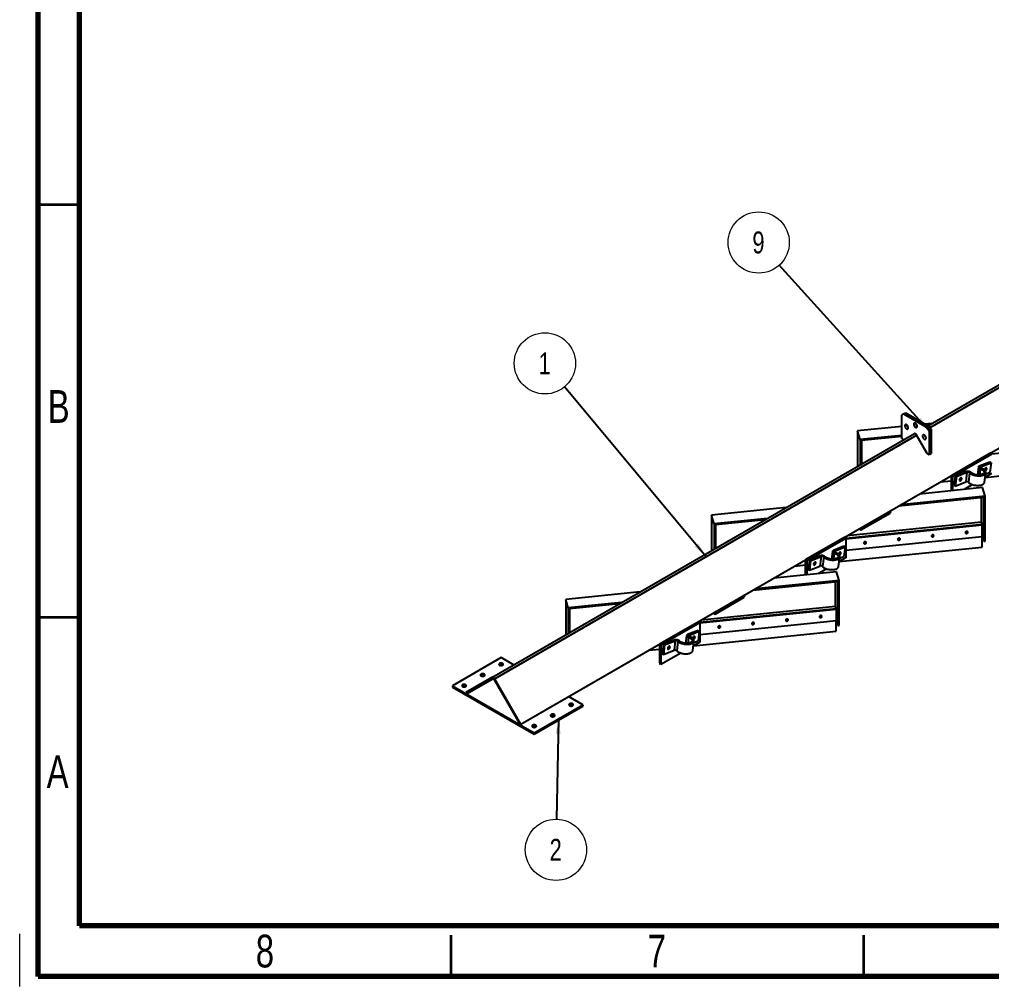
# Model space of a CAD drawing. Header units: millimetres. Extents: x 122 to 2816, y -707 to 556.
# Drawn here: x 1023.7 to 1141.5, y -306.9 to -189.7 of the extents above; entities that cross this region are included whole.
import ezdxf

# ---------------------------------------------------------------- set-up
doc = ezdxf.new("R2010")
doc.units = ezdxf.units.MM
doc.styles.add('SLDTEXTSTYLE7', font='TXT', dxfattribs={"width": 0.75})
doc.dimstyles.new('SLDDIMSTYLE0', dxfattribs={"dimtxt": 2.5, "dimasz": 1.852083, "dimexe": 0, "dimexo": 0.625, "dimgap": 0, "dimtad": 1, "dimdec": 0, "dimrnd": 1e-09, "dimtxsty": 'Standard', "dimsah": 1, "dimcen": 2.5, "dimazin": 3, "dimtfac": 1.852083, "dimtdec": 0, "dimtmove": 0, "dimatfit": 3, "dimfrac": 2})

# ---------------------------------------------------------------- blocks, each defined once
blk = doc.blocks.new('SW_NOTE_0_111')
at = {"color": 0, "linetype": 'Continuous', "lineweight": 0}
blk.add_circle((-2.38, 2.85), 3.71, dxfattribs=at)
at = {"color": 0, "linetype": 'Continuous', "lineweight": 0, "insert": (-2.4, 4.18), "char_height": 2.65, "attachment_point": 2, "style": 'SLDTEXTSTYLE7'}
blk.add_mtext('1', dxfattribs=at)
blk = doc.blocks.new('SW_NOTE_0_112')
at = {"color": 0, "linetype": 'Continuous', "lineweight": 0}
blk.add_circle((-0.07, -3.71), 3.71, dxfattribs=at)
at = {"color": 0, "linetype": 'Continuous', "lineweight": 0, "insert": (-0.1, -2.38), "char_height": 2.65, "attachment_point": 2, "style": 'SLDTEXTSTYLE7'}
blk.add_mtext('2', dxfattribs=at)
blk = doc.blocks.new('SW_NOTE_0_113')
at = {"color": 0, "linetype": 'Continuous', "lineweight": 0}
blk.add_circle((-2.49, 2.75), 3.71, dxfattribs=at)
at = {"color": 0, "linetype": 'Continuous', "lineweight": 0, "insert": (-2.52, 4.08), "char_height": 2.65, "attachment_point": 2, "style": 'SLDTEXTSTYLE7'}
blk.add_mtext('9', dxfattribs=at)

msp = doc.modelspace()

# ---------------------------------------------------------------- linework, layer by layer
at = {"color": 7, "linetype": 'Continuous', "lineweight": 70}
for p, q in [((1025.997283, -305.68151), (1025.997283, -18.68151)), ((1030.997283, -299.547985), (1030.997283, -22.547985)), ((1420.399755, -299.547985), (1030.997283, -299.547985)), ((1425.997283, -305.68151), (1025.997283, -305.68151))]:
    msp.add_line(p, q, dxfattribs=at)
at = {"color": 7, "linetype": 'Continuous', "lineweight": 25}
for p, q in [((1133.801913, -238.932725), (1183.50279, -210.24102)), ((1084.372307, -275.165612), (1186.90279, -215.976024)), ((1084.472307, -275.107864), (1187.00279, -215.918276)), ((1130.619698, -237.639988), (1130.8554, -237.503875)), ((1130.619698, -240.49788), (1130.619698, -237.639988)), ((1130.8554, -237.503875), (1131.091102, -237.367807)), ((1130.8554, -237.503875), (1133.717329, -239.156032)), ((1131.091102, -237.367807), (1133.953031, -239.019964)), ((1130.619698, -239.028845), (1125.259666, -239.57445)), ((1131.342266, -238.955294), (1131.266527, -238.963003)), ((1132.463241, -238.841188), (1132.386868, -238.848962)), ((1134.280997, -238.656156), (1133.466455, -238.739069)), ((1133.717329, -239.156032), (1133.953031, -239.019964)), ((1133.953031, -239.019964), (1134.188733, -239.428212)), ((1080.972307, -269.430608), (1132.187419, -239.864753)), ((1125.578021, -240.616732), (1125.259666, -239.57445)), ((1125.259666, -239.57445), (1125.259666, -243.86406)), ((1130.619698, -240.103533), (1125.578021, -240.616732)), ((1130.619698, -240.239623), (1125.742155, -240.736115)), ((1132.186364, -239.865349), (1132.119698, -239.903848)), ((1133.717329, -242.286105), (1132.386364, -239.980807)), ((1133.717329, -239.156032), (1133.953031, -239.56428)), ((1133.953031, -239.56428), (1134.188733, -239.428212)), ((1133.953031, -239.56428), (1133.953031, -242.422173)), ((1134.188733, -239.428212), (1134.188733, -242.286105)), ((1125.578021, -240.616732), (1125.578021, -243.680277)), ((1125.742155, -240.736115), (1125.742155, -243.585524)), ((1130.619698, -240.49788), (1130.855194, -240.63383)), ((1158.038222, -240.711375), (1141.511863, -242.393616)), ((1133.717329, -242.286105), (1133.953031, -242.422173)), ((1133.953031, -242.422173), (1134.188733, -242.286105)), ((1141.417973, -242.240453), (1136.703928, -244.961813)), ((1141.512254, -242.403752), (1136.798209, -245.125113)), ((1141.412254, -242.237151), (1141.417973, -242.240453)), ((1141.305664, -243.338146), (1140.024562, -243.848692)), ((1140.165983, -243.930333), (1141.447085, -243.419787)), ((1140.732277, -245.194774), (1158.038222, -243.433177)), ((1141.447085, -243.419787), (1141.302849, -244.578958)), ((1141.447085, -243.419787), (1141.305664, -243.338146)), ((1136.698209, -244.958512), (1136.703928, -244.961813)), ((1137.112966, -245.009024), (1136.968729, -246.168195)), ((1138.394068, -244.498478), (1137.112966, -245.009024)), ((1137.112966, -245.009024), (1137.254387, -245.090665)), ((1137.254387, -245.090665), (1138.535489, -244.580119)), ((1138.535489, -244.580119), (1138.391253, -245.73929)), ((1138.854979, -244.635553), (1138.710743, -245.794724)), ((1139.910465, -243.962583), (1139.793082, -244.905945)), ((1140.656189, -245.786914), (1140.800426, -244.627743)), ((1141.512254, -244.744503), (1140.729683, -245.196271)), ((1140.780599, -244.787086), (1141.302849, -244.578958)), ((1135.337746, -245.74389), (1136.656787, -245.609623)), ((1136.562507, -245.043481), (1136.556765, -245.040166)), ((1136.656787, -246.819988), (1136.656787, -245.20678)), ((1136.798209, -245.125113), (1136.798209, -246.805592)), ((1136.968729, -246.168195), (1137.110151, -246.249836)), ((1137.254387, -245.090665), (1137.110151, -246.249836)), ((1137.110151, -246.249836), (1138.391253, -245.73929)), ((1139.20673, -246.075453), (1138.186802, -246.664245)), ((1140.408921, -246.438053), (1132.79227, -247.213362)), ((1140.727276, -247.480335), (1140.408921, -246.438053)), ((1140.563142, -247.633132), (1130.245924, -248.683336)), ((1140.727276, -247.480335), (1130.532131, -248.518113)), ((1140.273728, -250.632217), (1140.273728, -247.662592)), ((1140.563142, -252.940648), (1140.563142, -247.633132)), ((1140.727276, -252.92394), (1140.727276, -247.480335)), ((1116.603327, -248.861258), (1107.581996, -249.779551)), ((1125.686701, -251.392097), (1129.222235, -249.351077)), ((1125.686701, -251.555405), (1129.222235, -249.514385)), ((1128.920034, -249.448756), (1129.155737, -249.312688)), ((1129.222235, -249.351077), (1129.155737, -249.312688)), ((1129.222235, -249.351077), (1129.222235, -249.514385)), ((1107.900351, -250.821833), (1107.581996, -249.779551)), ((1107.581996, -249.779551), (1107.581996, -254.069161)), ((1114.343188, -250.166008), (1107.900351, -250.821833)), ((1107.900351, -250.821833), (1107.900351, -253.885379)), ((1114.056982, -250.331231), (1108.064486, -250.941216)), ((1140.360552, -250.916476), (1123.834193, -252.598717)), ((1140.273728, -250.632217), (1124.000608, -252.288681)), ((1140.360552, -250.916476), (1140.273728, -250.632217)), ((1140.383705, -250.992278), (1140.360552, -250.916476)), ((1108.064486, -250.941216), (1108.064486, -253.790626)), ((1140.383705, -250.992278), (1123.834585, -252.676836)), ((1125.478758, -251.435363), (1125.686701, -251.555405)), ((1125.620203, -251.353709), (1125.855905, -251.217641)), ((1125.620203, -251.353709), (1125.686701, -251.392097)), ((1125.686701, -251.392097), (1125.686701, -251.555405)), ((1138.533901, -251.894453), (1138.533901, -251.742608)), ((1140.383705, -252.35318), (1140.383705, -250.992278)), ((1123.740304, -252.445554), (1119.026258, -255.166915)), ((1123.834585, -252.608854), (1119.120539, -255.330214)), ((1123.734585, -252.442253), (1123.740304, -252.445554)), ((1123.834585, -254.037738), (1140.383705, -252.35318)), ((1123.834585, -252.608854), (1123.834585, -254.949604)), ((1126.223804, -253.147515), (1126.223804, -252.99567)), ((1130.32717, -252.729828), (1130.32717, -252.577982)), ((1134.430535, -252.312141), (1134.430535, -252.160295)), ((1140.360552, -253.638279), (1140.360552, -252.355536)), ((1140.563142, -252.940648), (1140.383705, -252.35318)), ((1140.563142, -252.940648), (1140.727276, -252.92394)), ((1122.232796, -254.167684), (1122.115413, -255.111047)), ((1123.627994, -253.543248), (1122.346892, -254.053794)), ((1122.488313, -254.135435), (1123.769416, -253.624888)), ((1123.054608, -255.399875), (1140.360552, -253.638279)), ((1123.769416, -253.624888), (1123.625179, -254.784059)), ((1123.769416, -253.624888), (1123.627994, -253.543248)), ((1118.884837, -255.248582), (1118.879095, -255.245267)), ((1118.979118, -257.025089), (1118.979118, -255.411881)), ((1119.020539, -255.163613), (1119.026258, -255.166915)), ((1119.120539, -255.330214), (1119.120539, -257.010694)), ((1119.435296, -255.214126), (1119.29106, -256.373297)), ((1119.576718, -255.295766), (1119.432481, -256.454937)), ((1120.716398, -254.70358), (1119.435296, -255.214126)), ((1119.435296, -255.214126), (1119.576718, -255.295766)), ((1119.576718, -255.295766), (1120.85782, -254.78522)), ((1120.85782, -254.78522), (1120.713583, -255.944391)), ((1121.17731, -254.840654), (1121.033073, -255.999825)), ((1122.97852, -255.992015), (1123.122756, -254.832844)), ((1123.834585, -254.949604), (1123.052014, -255.401372)), ((1123.102929, -254.992187), (1123.625179, -254.784059)), ((1122.731252, -256.643154), (1115.1146, -257.418464)), ((1117.660076, -255.948992), (1118.979118, -255.814725)), ((1119.29106, -256.373297), (1119.432481, -256.454937)), ((1119.432481, -256.454937), (1120.713583, -255.944391)), ((1121.52906, -256.280555), (1120.509132, -256.869347)), ((1123.049607, -257.685436), (1122.731252, -256.643154)), ((1122.885472, -257.838234), (1112.568255, -258.888438)), ((1123.049607, -257.685436), (1112.854461, -258.723214)), ((1122.596058, -260.837319), (1122.596058, -257.867694)), ((1122.885472, -263.145749), (1122.885472, -257.838234)), ((1123.049607, -263.129042), (1123.049607, -257.685436)), ((1098.925658, -259.066359), (1089.904327, -259.984653)), ((1090.222682, -261.026935), (1089.904327, -259.984653)), ((1089.904327, -259.984653), (1089.904327, -264.274262)), ((1108.009031, -261.597199), (1111.544565, -259.556178)), ((1108.009031, -261.760507), (1111.544565, -259.719487)), ((1111.242365, -259.653858), (1111.478067, -259.51779)), ((1111.544565, -259.556178), (1111.478067, -259.51779)), ((1111.544565, -259.556178), (1111.544565, -259.719487)), ((1096.665519, -260.371109), (1090.222682, -261.026935)), ((1090.222682, -261.026935), (1090.222682, -264.09048)), ((1096.379312, -260.536333), (1090.386816, -261.146317)), ((1090.386816, -261.146317), (1090.386816, -263.995727)), ((1122.682883, -261.121577), (1106.156524, -262.803819)), ((1122.706036, -261.19738), (1106.156915, -262.881938)), ((1122.596058, -260.837319), (1106.322938, -262.493782)), ((1107.942533, -261.55881), (1108.178235, -261.422742)), ((1122.682883, -261.121577), (1122.596058, -260.837319)), ((1122.706036, -261.19738), (1122.682883, -261.121577)), ((1122.706036, -262.558281), (1122.706036, -261.19738)), ((1106.062634, -262.650656), (1101.348589, -265.372016)), ((1106.056915, -262.647354), (1106.062634, -262.650656)), ((1106.156915, -264.242839), (1122.706036, -262.558281)), ((1107.801089, -261.640464), (1108.009031, -261.760507)), ((1107.942533, -261.55881), (1108.009031, -261.597199)), ((1108.009031, -261.597199), (1108.009031, -261.760507)), ((1116.752866, -262.517242), (1116.752866, -262.365396)), ((1120.856231, -262.099555), (1120.856231, -261.947709)), ((1122.682883, -263.84338), (1122.682883, -262.560638)), ((1122.885472, -263.145749), (1122.706036, -262.558281)), ((1106.156915, -262.813955), (1101.44287, -265.535315)), ((1105.950325, -263.748349), (1104.669223, -264.258895)), ((1104.810644, -264.340536), (1106.091746, -263.82999)), ((1105.376938, -265.604976), (1122.682883, -263.84338)), ((1106.091746, -263.82999), (1105.94751, -264.989161)), ((1106.091746, -263.82999), (1105.950325, -263.748349)), ((1106.156915, -262.813955), (1106.156915, -265.154705)), ((1108.546135, -263.352617), (1108.546135, -263.200771)), ((1112.6495, -262.934929), (1112.6495, -262.783084)), ((1122.885472, -263.145749), (1123.049607, -263.129042)), ((1103.038729, -264.908681), (1101.757627, -265.419227)), ((1101.899048, -265.500868), (1103.18015, -264.990322)), ((1103.18015, -264.990322), (1103.035914, -266.149493)), ((1103.49964, -265.045755), (1103.355404, -266.204926)), ((1104.555126, -264.372785), (1104.437743, -265.316148)), ((1105.30085, -266.197117), (1105.445087, -265.037946)), ((1105.42526, -265.197288), (1105.94751, -264.989161)), ((1099.982407, -266.154093), (1101.301448, -266.019826)), ((1101.207168, -265.453683), (1101.201425, -265.450369)), ((1101.301448, -267.685553), (1101.301448, -265.616983)), ((1101.34287, -265.368715), (1101.348589, -265.372016)), ((1101.44287, -265.535315), (1101.44287, -267.876066)), ((1101.757627, -265.419227), (1101.61339, -266.578398)), ((1101.899048, -265.500868), (1101.754812, -266.660039)), ((1101.754812, -266.660039), (1103.035914, -266.149493)), ((1101.757627, -265.419227), (1101.899048, -265.500868)), ((1106.156915, -265.154705), (1105.374344, -265.606474)), ((1082.081783, -267.039919), (1076.189226, -270.44162)), ((1083.597666, -267.91502), (1082.081783, -267.039919)), ((1103.851391, -266.485656), (1101.44287, -267.876066)), ((1101.61339, -266.578398), (1101.754812, -266.660039)), ((1101.44287, -267.876066), (1101.395729, -267.848852)), ((1080.972307, -269.430608), (1077.80564, -271.25928)), ((1077.90564, -271.432485), (1081.06243, -269.610109)), ((1077.90564, -271.432485), (1081.05564, -269.613437)), ((1081.222307, -269.709652), (1084.372307, -275.165612)), ((1084.472307, -275.107864), (1081.30564, -269.623037)), ((1076.189226, -270.44162), (1086.088721, -276.156477)), ((1076.189226, -270.44162), (1076.189226, -270.604928)), ((1076.189226, -270.604928), (1086.088721, -276.319785)), ((1077.80564, -271.25928), (1077.90564, -271.432485)), ((1091.981278, -272.754776), (1090.264864, -271.763911)), ((1086.088721, -276.156477), (1091.981278, -272.754776)), ((1086.088721, -276.319785), (1091.981278, -272.918084)), ((1091.981278, -272.754776), (1091.981278, -272.918084)), ((1084.372307, -275.165612), (1084.472307, -275.107864)), ((1086.088721, -276.156477), (1086.088721, -276.319785))]:
    msp.add_line(p, q, dxfattribs=at)
at = {"color": 8, "linetype": 'Continuous', "lineweight": 25}
for p, q in [((1183.836124, -210.433449), (1134.044131, -239.177754)), ((1132.453031, -240.096277), (1081.30564, -269.623037)), ((1140.134733, -244.170301), (1140.042928, -244.908096)), ((1140.165983, -243.930333), (1140.150288, -244.056467)), ((1122.457063, -254.375402), (1122.365259, -255.113198)), ((1122.488313, -254.135435), (1122.472618, -254.261569)), ((1104.779394, -264.580504), (1104.687589, -265.318299)), ((1104.810644, -264.340536), (1104.794949, -264.46667))]:
    msp.add_line(p, q, dxfattribs=at)
at = {"color": 7, "linetype": 'Continuous', "lineweight": 35}
for p, q in [((1030.997283, -212.18151), (1025.997283, -212.18151)), ((1030.997283, -262.18151), (1025.997283, -262.18151)), ((1075.997283, -300.68151), (1075.997283, -305.68151)), ((1125.997283, -300.68151), (1125.997283, -305.68151))]:
    msp.add_line(p, q, dxfattribs=at)
at = {"color": 7, "linetype": 'Continuous', "lineweight": 18}
msp.add_line((1023.710998, -300.531041), (1023.712644, -306.908495), dxfattribs=at)
at = {"color": 7, "linetype": 'Continuous', "lineweight": 25, "flags": 128}
for points in [[(1131.421085, -239.19134), (1131.416743, -239.139523), (1131.403894, -239.084813), (1131.383063, -239.029451), (1131.355105, -238.975704), (1131.321163, -238.92577), (1131.282628, -238.881696), (1131.241076, -238.845285), (1131.198209, -238.818028), (1131.155782, -238.801041), (1131.115531, -238.795019), (1131.079106, -238.800209), (1131.047996, -238.816399), (1131.023476, -238.842924), (1131.00655, -238.878701), (1130.99791, -238.922263), (1130.99791, -238.971828), (1131.00655, -239.025366), (1131.023476, -239.080686), (1131.047996, -239.135522), (1131.079106, -239.18763), (1131.115531, -239.234876), (1131.155782, -239.275326), (1131.198209, -239.307324), (1131.241076, -239.32956), (1131.282628, -239.341124), (1131.321163, -239.341542), (1131.355105, -239.330797), (1131.383063, -239.309329), (1131.403894, -239.278018), (1131.416743, -239.238144), (1131.421085, -239.19134)], [(1132.498496, -238.996775), (1132.494154, -238.944958), (1132.481305, -238.890248), (1132.460474, -238.834887), (1132.432516, -238.781139), (1132.398574, -238.731206), (1132.360039, -238.687132), (1132.318487, -238.650721), (1132.27562, -238.623464), (1132.233193, -238.606476), (1132.192943, -238.600455), (1132.156517, -238.605645), (1132.125407, -238.621834), (1132.100887, -238.64836), (1132.083961, -238.684136), (1132.075321, -238.727699), (1132.075321, -238.777263), (1132.083961, -238.830802), (1132.100887, -238.886121), (1132.125407, -238.940957), (1132.156517, -238.993065), (1132.192943, -239.040311), (1132.233193, -239.080761), (1132.27562, -239.112759), (1132.318487, -239.134995), (1132.360039, -239.146559), (1132.398574, -239.146977), (1132.432516, -239.136233), (1132.460474, -239.114765), (1132.481305, -239.083453), (1132.494154, -239.043579), (1132.498496, -238.996775)], [(1132.186364, -239.865349), (1132.207795, -239.857411), (1132.232245, -239.856435), (1132.258774, -239.862457), (1132.286364, -239.875246), (1132.313954, -239.894311), (1132.340484, -239.91892), (1132.364934, -239.948126), (1132.386364, -239.980807)], [(1133.575907, -240.435292), (1133.571565, -240.383475), (1133.558716, -240.328765), (1133.537885, -240.273403), (1133.509927, -240.219656), (1133.475985, -240.169723), (1133.43745, -240.125648), (1133.395898, -240.089238), (1133.353031, -240.061981), (1133.310604, -240.044993), (1133.270354, -240.038972), (1133.233928, -240.044161), (1133.202818, -240.060351), (1133.178298, -240.086877), (1133.161372, -240.122653), (1133.152732, -240.166216), (1133.152732, -240.21578), (1133.161372, -240.269319), (1133.178298, -240.324638), (1133.202818, -240.379474), (1133.233928, -240.431582), (1133.270354, -240.478828), (1133.310604, -240.519278), (1133.353031, -240.551276), (1133.395898, -240.573512), (1133.43745, -240.585076), (1133.475985, -240.585494), (1133.509927, -240.57475), (1133.537885, -240.553282), (1133.558716, -240.52197), (1133.571565, -240.482096), (1133.575907, -240.435292)], [(1139.033048, -244.609345), (1138.997321, -244.577352), (1138.952048, -244.547874), (1138.898577, -244.521789), (1138.838501, -244.499874), (1138.773611, -244.482783), (1138.70584, -244.471024), (1138.637207, -244.464948), (1138.569757, -244.464736), (1138.505499, -244.470395), (1138.446349, -244.481755), (1138.394068, -244.498478)], [(1138.854979, -244.635553), (1138.90995, -244.688134), (1138.97512, -244.738499), (1139.04972, -244.786054), (1139.132871, -244.830238), (1139.223592, -244.870531), (1139.320814, -244.906457), (1139.423391, -244.937592), (1139.530114, -244.96357), (1139.639723, -244.984085), (1139.750928, -244.998894), (1139.862416, -245.007823), (1139.972874, -245.010767), (1140.080998, -245.007691), (1140.185515, -244.99863), (1140.285193, -244.983693), (1140.378855, -244.963055), (1140.465398, -244.93696), (1140.543801, -244.905715), (1140.613141, -244.869688), (1140.672599, -244.829304), (1140.721474, -244.78504), (1140.759191, -244.737417), (1140.785304, -244.686996), (1140.799507, -244.634373), (1140.80163, -244.580167), (1140.79165, -244.525018), (1140.769684, -244.469575), (1140.735991, -244.414494), (1140.690968, -244.360421), (1140.635146, -244.307997), (1140.569183, -244.257837), (1140.493857, -244.210535), (1140.410056, -244.166647), (1140.318768, -244.126691), (1140.221069, -244.091137)], [(1140.134733, -244.170301), (1140.220658, -244.201848), (1140.300299, -244.237602), (1140.372532, -244.277059), (1140.436339, -244.319661), (1140.490821, -244.364808), (1140.535209, -244.411863), (1140.568877, -244.460164), (1140.591351, -244.509028), (1140.602313, -244.557767), (1140.601608, -244.605694), (1140.589248, -244.652132), (1140.565406, -244.696427), (1140.530418, -244.737955), (1140.484778, -244.776129), (1140.429129, -244.810411), (1140.364256, -244.840319), (1140.291074, -244.865429), (1140.210614, -244.885389), (1140.124012, -244.899916), (1140.032489, -244.908806), (1139.937334, -244.911933), (1139.839891, -244.909254), (1139.741532, -244.900806), (1139.643646, -244.886708), (1139.547611, -244.86716), (1139.454783, -244.842436), (1139.366471, -244.812885), (1139.283919, -244.778924), (1139.208292, -244.741033), (1139.140656, -244.699744), (1139.081966, -244.655641), (1139.033048, -244.609345)], [(1140.024562, -243.848692), (1139.980708, -243.870281), (1139.946588, -243.896091), (1139.923219, -243.925353), (1139.911296, -243.957197), (1139.911176, -243.990672), (1139.922861, -244.024783), (1139.946003, -244.058511), (1139.979913, -244.090853), (1140.023581, -244.120845), (1140.075705, -244.147593), (1140.134733, -244.170301)], [(1140.221069, -244.091137), (1140.181333, -244.074985), (1140.148683, -244.055291), (1140.124954, -244.033162), (1140.11148, -244.009843), (1140.109018, -243.986643), (1140.117707, -243.964867), (1140.137058, -243.945739), (1140.165983, -243.930333)], [(1140.771012, -244.405315), (1140.806448, -244.386001), (1140.841017, -244.356976), (1140.872546, -244.320062), (1140.899055, -244.277581), (1140.918878, -244.2322), (1140.93077, -244.186771), (1140.933983, -244.144148), (1140.928315, -244.107011), (1140.914123, -244.077692), (1140.892298, -244.058033), (1140.864212, -244.04927), (1140.831629, -244.051954), (1140.796596, -244.065915), (1140.761316, -244.090276), (1140.728004, -244.123508), (1140.698754, -244.163521), (1140.675404, -244.207801), (1140.659421, -244.253567), (1140.651808, -244.297943), (1140.65145, -244.322135)], [(1140.735498, -244.413811), (1140.736936, -244.413703), (1140.771012, -244.405315)], [(1137.742953, -245.61206), (1137.778388, -245.592746), (1137.812957, -245.563721), (1137.844487, -245.526808), (1137.870996, -245.484326), (1137.890819, -245.438945), (1137.90271, -245.393516), (1137.905923, -245.350894), (1137.900256, -245.313756), (1137.886063, -245.284437), (1137.864238, -245.264779), (1137.836152, -245.256016), (1137.803569, -245.258699), (1137.768537, -245.27266), (1137.733256, -245.297022), (1137.699945, -245.330253), (1137.670695, -245.370266), (1137.647344, -245.414547), (1137.631361, -245.460312), (1137.623749, -245.504688), (1137.624986, -245.544885), (1137.634995, -245.578377), (1137.653147, -245.60306), (1137.678301, -245.617384), (1137.708876, -245.620448), (1137.742953, -245.61206)], [(1138.710743, -245.794724), (1138.765714, -245.847305), (1138.830883, -245.89767), (1138.905483, -245.945225), (1138.988634, -245.989409), (1139.079355, -246.029702), (1139.176578, -246.065628), (1139.279155, -246.096763), (1139.385877, -246.122741), (1139.495487, -246.143256), (1139.606691, -246.158065), (1139.718179, -246.166994), (1139.828637, -246.169938), (1139.936762, -246.166862), (1140.041279, -246.157801), (1140.140956, -246.142864), (1140.234619, -246.122226), (1140.321162, -246.096131), (1140.399565, -246.064886), (1140.468904, -246.028859), (1140.528362, -245.988475), (1140.577238, -245.944211), (1140.614955, -245.896588), (1140.641068, -245.846167), (1140.65527, -245.793544), (1140.656189, -245.786914)], [(1138.643878, -251.849828), (1138.637894, -251.815931), (1138.620428, -251.785997), (1138.592894, -251.762453), (1138.557523, -251.747206), (1138.51718, -251.741491), (1138.475134, -251.745771), (1138.434791, -251.759699), (1138.39942, -251.782147), (1138.371886, -251.811297), (1138.35442, -251.844786), (1138.348436, -251.879902), (1138.35442, -251.9138), (1138.371886, -251.943733), (1138.39942, -251.967277), (1138.434791, -251.982524), (1138.475134, -251.98824), (1138.51718, -251.98396), (1138.557523, -251.970031), (1138.592894, -251.947583), (1138.620428, -251.918434), (1138.637894, -251.884944), (1138.643878, -251.849828)], [(1126.333781, -253.10289), (1126.327798, -253.068993), (1126.310331, -253.039059), (1126.282797, -253.015515), (1126.247426, -253.000268), (1126.207083, -252.994553), (1126.165037, -252.998833), (1126.124695, -253.012761), (1126.089323, -253.035209), (1126.061789, -253.064359), (1126.044323, -253.097848), (1126.038339, -253.132964), (1126.044323, -253.166862), (1126.061789, -253.196795), (1126.089323, -253.220339), (1126.124695, -253.235586), (1126.165037, -253.241302), (1126.207083, -253.237022), (1126.247426, -253.223093), (1126.282797, -253.200645), (1126.310331, -253.171496), (1126.327798, -253.138006), (1126.333781, -253.10289)], [(1130.437147, -252.685203), (1130.431163, -252.651305), (1130.413697, -252.621372), (1130.386163, -252.597828), (1130.350791, -252.582581), (1130.310449, -252.576865), (1130.268403, -252.581145), (1130.22806, -252.595074), (1130.192689, -252.617522), (1130.165155, -252.646671), (1130.147688, -252.680161), (1130.141705, -252.715277), (1130.147688, -252.749174), (1130.165155, -252.779108), (1130.192689, -252.802652), (1130.22806, -252.817899), (1130.268403, -252.823614), (1130.310449, -252.819334), (1130.350791, -252.805406), (1130.386163, -252.782958), (1130.413697, -252.753808), (1130.431163, -252.720319), (1130.437147, -252.685203)], [(1134.540513, -252.267516), (1134.534529, -252.233618), (1134.517062, -252.203684), (1134.489528, -252.18014), (1134.454157, -252.164893), (1134.413814, -252.159178), (1134.371768, -252.163458), (1134.331426, -252.177386), (1134.296055, -252.199834), (1134.26852, -252.228984), (1134.251054, -252.262473), (1134.24507, -252.297589), (1134.251054, -252.331487), (1134.26852, -252.36142), (1134.296055, -252.384964), (1134.331426, -252.400212), (1134.371768, -252.405927), (1134.413814, -252.401647), (1134.454157, -252.387719), (1134.489528, -252.365271), (1134.517062, -252.336121), (1134.534529, -252.302632), (1134.540513, -252.267516)], [(1121.17731, -254.840654), (1121.232281, -254.893235), (1121.29745, -254.9436), (1121.37205, -254.991155), (1121.455201, -255.03534), (1121.545922, -255.075632), (1121.643145, -255.111558), (1121.745722, -255.142693), (1121.852444, -255.168672), (1121.962054, -255.189186), (1122.073258, -255.203996), (1122.184746, -255.212925), (1122.295204, -255.215868), (1122.403329, -255.212792), (1122.507846, -255.203732), (1122.607523, -255.188795), (1122.701185, -255.168157), (1122.787728, -255.142061), (1122.866132, -255.110816), (1122.935471, -255.074789), (1122.994929, -255.034405), (1123.043805, -254.990141), (1123.081521, -254.942518), (1123.107635, -254.892098), (1123.121837, -254.839474), (1123.123961, -254.785268), (1123.113981, -254.730119), (1123.092015, -254.674677), (1123.058322, -254.619595), (1123.013299, -254.565523), (1122.957477, -254.513098), (1122.891514, -254.462939), (1122.816188, -254.415636), (1122.732387, -254.371748), (1122.641098, -254.331792), (1122.543399, -254.296239)], [(1122.457063, -254.375402), (1122.542988, -254.40695), (1122.622629, -254.442704), (1122.694862, -254.48216), (1122.75867, -254.524762), (1122.813152, -254.569909), (1122.85754, -254.616965), (1122.891208, -254.665265), (1122.913681, -254.71413), (1122.924643, -254.762869), (1122.923939, -254.810795), (1122.911578, -254.857234), (1122.887736, -254.901529), (1122.852748, -254.943056), (1122.807108, -254.98123), (1122.751459, -255.015513), (1122.686586, -255.04542), (1122.613404, -255.07053), (1122.532945, -255.09049), (1122.446343, -255.105017), (1122.354819, -255.113907), (1122.259665, -255.117035), (1122.162221, -255.114356), (1122.063863, -255.105908), (1121.965976, -255.09181), (1121.869942, -255.072261), (1121.777114, -255.047537), (1121.688801, -255.017986), (1121.606249, -254.984026), (1121.530623, -254.946134), (1121.462987, -254.904845), (1121.404296, -254.860742), (1121.355378, -254.814447)], [(1122.346892, -254.053794), (1122.303038, -254.075382), (1122.268919, -254.101192), (1122.245549, -254.130455), (1122.233627, -254.162298), (1122.233506, -254.195774), (1122.245191, -254.229884), (1122.268333, -254.263613), (1122.302244, -254.295955), (1122.345911, -254.325947), (1122.398036, -254.352695), (1122.457063, -254.375402)], [(1122.543399, -254.296239), (1122.503663, -254.280086), (1122.471013, -254.260392), (1122.447285, -254.238264), (1122.433811, -254.214944), (1122.431349, -254.191744), (1122.440037, -254.169968), (1122.459388, -254.15084), (1122.488313, -254.135435)], [(1123.093343, -254.610416), (1123.128779, -254.591102), (1123.163347, -254.562077), (1123.194877, -254.525164), (1123.221386, -254.482682), (1123.241209, -254.437301), (1123.253101, -254.391872), (1123.256313, -254.34925), (1123.250646, -254.312113), (1123.236453, -254.282793), (1123.214629, -254.263135), (1123.186542, -254.254372), (1123.153959, -254.257055), (1123.118927, -254.271016), (1123.083647, -254.295378), (1123.050335, -254.328609), (1123.021085, -254.368622), (1122.997735, -254.412903), (1122.981751, -254.458669), (1122.974139, -254.503044), (1122.973781, -254.527236)], [(1120.065283, -255.817161), (1120.100719, -255.797848), (1120.135288, -255.768822), (1120.166817, -255.731909), (1120.193326, -255.689427), (1120.213149, -255.644046), (1120.225041, -255.598617), (1120.228254, -255.555995), (1120.222586, -255.518858), (1120.208394, -255.489539), (1120.186569, -255.46988), (1120.158483, -255.461117), (1120.1259, -255.4638), (1120.090867, -255.477761), (1120.055587, -255.502123), (1120.022275, -255.535354), (1119.993025, -255.575367), (1119.969675, -255.619648), (1119.953692, -255.665414), (1119.946079, -255.709789), (1119.947316, -255.749986), (1119.957325, -255.783478), (1119.975477, -255.808162), (1120.000631, -255.822486), (1120.031207, -255.82555), (1120.065283, -255.817161)], [(1121.355378, -254.814447), (1121.319652, -254.782453), (1121.274378, -254.752975), (1121.220907, -254.72689), (1121.160832, -254.704975), (1121.095942, -254.687884), (1121.028171, -254.676125), (1120.959537, -254.67005), (1120.892087, -254.669838), (1120.82783, -254.675496), (1120.768679, -254.686856), (1120.716398, -254.70358)], [(1123.057828, -254.618912), (1123.059266, -254.618804), (1123.093343, -254.610416)], [(1121.033073, -255.999825), (1121.088044, -256.052406), (1121.153214, -256.102771), (1121.227814, -256.150326), (1121.310965, -256.194511), (1121.401686, -256.234803), (1121.498908, -256.270729), (1121.601485, -256.301864), (1121.708208, -256.327843), (1121.817817, -256.348357), (1121.929022, -256.363166), (1122.04051, -256.372096), (1122.150968, -256.375039), (1122.259092, -256.371963), (1122.363609, -256.362903), (1122.463287, -256.347966), (1122.556949, -256.327328), (1122.643492, -256.301232), (1122.721895, -256.269987), (1122.791235, -256.23396), (1122.850693, -256.193576), (1122.899568, -256.149312), (1122.937285, -256.101689), (1122.963399, -256.051269), (1122.977601, -255.998645), (1122.97852, -255.992015)], [(1116.862843, -262.472617), (1116.856859, -262.438719), (1116.839393, -262.408786), (1116.811859, -262.385242), (1116.776487, -262.369995), (1116.736145, -262.364279), (1116.694099, -262.368559), (1116.653756, -262.382488), (1116.618385, -262.404936), (1116.590851, -262.434085), (1116.573384, -262.467575), (1116.567401, -262.502691), (1116.573384, -262.536588), (1116.590851, -262.566522), (1116.618385, -262.590066), (1116.653756, -262.605313), (1116.694099, -262.611028), (1116.736145, -262.606748), (1116.776487, -262.59282), (1116.811859, -262.570372), (1116.839393, -262.541222), (1116.856859, -262.507733), (1116.862843, -262.472617)], [(1120.966209, -262.05493), (1120.960225, -262.021032), (1120.942758, -261.991099), (1120.915224, -261.967555), (1120.879853, -261.952307), (1120.83951, -261.946592), (1120.797465, -261.950872), (1120.757122, -261.9648), (1120.721751, -261.987248), (1120.694217, -262.016398), (1120.67675, -262.049887), (1120.670766, -262.085003), (1120.67675, -262.118901), (1120.694217, -262.148835), (1120.721751, -262.172379), (1120.757122, -262.187626), (1120.797465, -262.193341), (1120.83951, -262.189061), (1120.879853, -262.175133), (1120.915224, -262.152685), (1120.942758, -262.123535), (1120.960225, -262.090046), (1120.966209, -262.05493)], [(1108.656112, -263.307992), (1108.650128, -263.274094), (1108.632662, -263.244161), (1108.605127, -263.220616), (1108.569756, -263.205369), (1108.529413, -263.199654), (1108.487368, -263.203934), (1108.447025, -263.217862), (1108.411654, -263.24031), (1108.38412, -263.26946), (1108.366653, -263.302949), (1108.360669, -263.338065), (1108.366653, -263.371963), (1108.38412, -263.401897), (1108.411654, -263.425441), (1108.447025, -263.440688), (1108.487368, -263.446403), (1108.529413, -263.442123), (1108.569756, -263.428195), (1108.605127, -263.405747), (1108.632662, -263.376597), (1108.650128, -263.343108), (1108.656112, -263.307992)], [(1112.759477, -262.890304), (1112.753494, -262.856407), (1112.736027, -262.826473), (1112.708493, -262.802929), (1112.673122, -262.787682), (1112.632779, -262.781967), (1112.590733, -262.786247), (1112.550391, -262.800175), (1112.515019, -262.822623), (1112.487485, -262.851773), (1112.470019, -262.885262), (1112.464035, -262.920378), (1112.470019, -262.954276), (1112.487485, -262.984209), (1112.515019, -263.007753), (1112.550391, -263.023), (1112.590733, -263.028716), (1112.632779, -263.024436), (1112.673122, -263.010507), (1112.708493, -262.988059), (1112.736027, -262.95891), (1112.753494, -262.92542), (1112.759477, -262.890304)], [(1103.677709, -265.019548), (1103.641982, -264.987555), (1103.596709, -264.958077), (1103.543238, -264.931991), (1103.483162, -264.910077), (1103.418272, -264.892985), (1103.350501, -264.881227), (1103.281868, -264.875151), (1103.214418, -264.874939), (1103.15016, -264.880598), (1103.09101, -264.891958), (1103.038729, -264.908681)], [(1103.49964, -265.045755), (1103.554611, -265.098337), (1103.619781, -265.148702), (1103.694381, -265.196257), (1103.777531, -265.240441), (1103.868253, -265.280733), (1103.965475, -265.316659), (1104.068052, -265.347795), (1104.174775, -265.373773), (1104.284384, -265.394288), (1104.395589, -265.409097), (1104.507077, -265.418026), (1104.617534, -265.42097), (1104.725659, -265.417893), (1104.830176, -265.408833), (1104.929854, -265.393896), (1105.023516, -265.373258), (1105.110059, -265.347163), (1105.188462, -265.315917), (1105.257802, -265.27989), (1105.31726, -265.239507), (1105.366135, -265.195242), (1105.403852, -265.147619), (1105.429965, -265.097199), (1105.444168, -265.044576), (1105.446291, -264.99037), (1105.436311, -264.935221), (1105.414345, -264.879778), (1105.380652, -264.824696), (1105.335629, -264.770624), (1105.279807, -264.7182), (1105.213844, -264.66804), (1105.138518, -264.620738), (1105.054717, -264.57685), (1104.963429, -264.536893), (1104.865729, -264.50134)], [(1104.779394, -264.580504), (1104.865319, -264.612051), (1104.944959, -264.647805), (1105.017193, -264.687261), (1105.081, -264.729863), (1105.135482, -264.77501), (1105.17987, -264.822066), (1105.213538, -264.870367), (1105.236012, -264.919231), (1105.246974, -264.96797), (1105.246269, -265.015897), (1105.233909, -265.062335), (1105.210067, -265.10663), (1105.175079, -265.148158), (1105.129439, -265.186332), (1105.07379, -265.220614), (1105.008917, -265.250521), (1104.935735, -265.275632), (1104.855275, -265.295591), (1104.768673, -265.310119), (1104.67715, -265.319009), (1104.581995, -265.322136), (1104.484552, -265.319457), (1104.386193, -265.311009), (1104.288306, -265.296911), (1104.192272, -265.277363), (1104.099444, -265.252638), (1104.011132, -265.223088), (1103.92858, -265.189127), (1103.852953, -265.151235), (1103.785317, -265.109947), (1103.726627, -265.065844), (1103.677709, -265.019548)], [(1104.669223, -264.258895), (1104.625369, -264.280483), (1104.591249, -264.306293), (1104.56788, -264.335556), (1104.555957, -264.3674), (1104.555837, -264.400875), (1104.567522, -264.434986), (1104.590664, -264.468714), (1104.624574, -264.501056), (1104.668242, -264.531048), (1104.720366, -264.557796), (1104.779394, -264.580504)], [(1104.865729, -264.50134), (1104.825994, -264.485188), (1104.793344, -264.465494), (1104.769615, -264.443365), (1104.756141, -264.420046), (1104.753679, -264.396846), (1104.762368, -264.37507), (1104.781719, -264.355941), (1104.810644, -264.340536)], [(1105.415673, -264.815517), (1105.451109, -264.796204), (1105.485678, -264.767178), (1105.517207, -264.730265), (1105.543716, -264.687783), (1105.563539, -264.642402), (1105.575431, -264.596973), (1105.578644, -264.554351), (1105.572976, -264.517214), (1105.558784, -264.487895), (1105.536959, -264.468236), (1105.508873, -264.459473), (1105.47629, -264.462157), (1105.441257, -264.476118), (1105.405977, -264.500479), (1105.372665, -264.533711), (1105.343415, -264.573724), (1105.320065, -264.618004), (1105.304082, -264.66377), (1105.296469, -264.708146), (1105.296111, -264.732338)], [(1105.380159, -264.824013), (1105.381597, -264.823906), (1105.415673, -264.815517)], [(1102.387614, -266.022263), (1102.423049, -266.002949), (1102.457618, -265.973924), (1102.489147, -265.93701), (1102.515657, -265.894529), (1102.53548, -265.849147), (1102.547371, -265.803719), (1102.550584, -265.761096), (1102.544917, -265.723959), (1102.530724, -265.69464), (1102.508899, -265.674981), (1102.480813, -265.666218), (1102.44823, -265.668902), (1102.413198, -265.682863), (1102.377917, -265.707224), (1102.344606, -265.740456), (1102.315356, -265.780469), (1102.292005, -265.824749), (1102.276022, -265.870515), (1102.26841, -265.914891), (1102.269647, -265.955087), (1102.279656, -265.98858), (1102.297808, -266.013263), (1102.322961, -266.027587), (1102.353537, -266.030651), (1102.387614, -266.022263)], [(1103.355404, -266.204926), (1103.410375, -266.257508), (1103.475544, -266.307873), (1103.550144, -266.355428), (1103.633295, -266.399612), (1103.724016, -266.439904), (1103.821239, -266.47583), (1103.923816, -266.506966), (1104.030538, -266.532944), (1104.140148, -266.553459), (1104.251352, -266.568268), (1104.36284, -266.577197), (1104.473298, -266.580141), (1104.581423, -266.577064), (1104.68594, -266.568004), (1104.785617, -266.553067), (1104.879279, -266.532429), (1104.965822, -266.506334), (1105.044226, -266.475088), (1105.113565, -266.439061), (1105.173023, -266.398678), (1105.221899, -266.354413), (1105.259616, -266.30679), (1105.285729, -266.25637), (1105.299931, -266.203747), (1105.30085, -266.197117)], [(1081.893221, -267.965182), (1081.938165, -267.986038), (1081.989824, -268.000828), (1082.045783, -268.008862), (1082.103425, -268.009763), (1082.160055, -268.00349), (1082.213026, -267.990336), (1082.259859, -267.970916), (1082.298366, -267.946137), (1082.326746, -267.91716), (1082.343672, -267.885337), (1082.348352, -267.852159), (1082.340567, -267.819175), (1082.320682, -267.787929), (1082.289626, -267.759881), (1082.248852, -267.736342), (1082.200266, -267.718414), (1082.14614, -267.706935), (1082.089004, -267.702441), (1082.031531, -267.705142), (1081.976407, -267.714913), (1081.926211, -267.731296), (1081.883289, -267.753526), (1081.849648, -267.780563), (1081.826862, -267.811142), (1081.815996, -267.843834), (1081.817557, -267.87711), (1081.831474, -267.909414), (1081.857094, -267.939237), (1081.893221, -267.965182)], [(1082.307846, -267.937982), (1082.289626, -267.923189), (1082.248852, -267.89965), (1082.200266, -267.881722), (1082.14614, -267.870243), (1082.089004, -267.865749), (1082.031531, -267.86845), (1081.976407, -267.878221), (1081.926211, -267.894605), (1081.883289, -267.916834), (1081.855719, -267.937982)], [(1079.654049, -269.257828), (1079.698993, -269.278684), (1079.750652, -269.293474), (1079.806611, -269.301508), (1079.864254, -269.302409), (1079.920884, -269.296136), (1079.973854, -269.282982), (1080.020688, -269.263562), (1080.059195, -269.238783), (1080.087575, -269.209806), (1080.1045, -269.177984), (1080.10918, -269.144805), (1080.101396, -269.111821), (1080.081511, -269.080575), (1080.050455, -269.052527), (1080.009681, -269.028988), (1079.961094, -269.01106), (1079.906968, -268.999581), (1079.849832, -268.995087), (1079.792359, -268.997788), (1079.737236, -269.007559), (1079.687039, -269.023943), (1079.644117, -269.046172), (1079.610477, -269.073209), (1079.587691, -269.103788), (1079.576824, -269.13648), (1079.578386, -269.169756), (1079.592302, -269.202061), (1079.617923, -269.231883), (1079.654049, -269.257828)], [(1080.068675, -269.230628), (1080.050455, -269.215835), (1080.009681, -269.192296), (1079.961094, -269.174368), (1079.906968, -269.162889), (1079.849832, -269.158395), (1079.792359, -269.161097), (1079.737236, -269.170868), (1079.687039, -269.187251), (1079.644117, -269.20948), (1079.616548, -269.230628)], [(1081.30564, -269.623037), (1081.269923, -269.568568), (1081.229173, -269.519892), (1081.184957, -269.478878), (1081.138974, -269.447102), (1081.09299, -269.425787), (1081.048774, -269.41575), (1081.008025, -269.417378), (1080.972307, -269.430608)], [(1081.05564, -269.613437), (1081.073499, -269.606822), (1081.093874, -269.606008), (1081.115982, -269.611027), (1081.138974, -269.621685), (1081.161965, -269.637572), (1081.184073, -269.658079), (1081.204448, -269.682418), (1081.222307, -269.709652)], [(1077.414878, -270.550474), (1077.459822, -270.57133), (1077.511481, -270.58612), (1077.56744, -270.594154), (1077.625082, -270.595055), (1077.681712, -270.588782), (1077.734683, -270.575628), (1077.781517, -270.556208), (1077.820023, -270.53143), (1077.848403, -270.502452), (1077.865329, -270.47063), (1077.870009, -270.437451), (1077.862224, -270.404468), (1077.842339, -270.373221), (1077.811283, -270.345173), (1077.770509, -270.321634), (1077.721923, -270.303706), (1077.667797, -270.292227), (1077.610661, -270.287733), (1077.553188, -270.290435), (1077.498064, -270.300206), (1077.447868, -270.316589), (1077.404946, -270.338818), (1077.371305, -270.365855), (1077.348519, -270.396434), (1077.337653, -270.429126), (1077.339214, -270.462402), (1077.353131, -270.494707), (1077.378751, -270.524529), (1077.414878, -270.550474)], [(1077.829503, -270.523274), (1077.811283, -270.508481), (1077.770509, -270.484943), (1077.721923, -270.467014), (1077.667797, -270.455535), (1077.610661, -270.451041), (1077.553188, -270.453743), (1077.498064, -270.463514), (1077.447868, -270.479897), (1077.404946, -270.502127), (1077.377377, -270.523274)], [(1090.378502, -272.863631), (1090.423446, -272.884486), (1090.475105, -272.899277), (1090.531064, -272.90731), (1090.588706, -272.908212), (1090.645337, -272.901939), (1090.698307, -272.888785), (1090.745141, -272.869364), (1090.783648, -272.844586), (1090.812028, -272.815608), (1090.828953, -272.783786), (1090.833633, -272.750608), (1090.825848, -272.717624), (1090.805963, -272.686377), (1090.774908, -272.658329), (1090.734133, -272.634791), (1090.685547, -272.616863), (1090.631421, -272.605383), (1090.574285, -272.600889), (1090.516812, -272.603591), (1090.461689, -272.613362), (1090.411492, -272.629745), (1090.36857, -272.651975), (1090.33493, -272.679011), (1090.312144, -272.70959), (1090.301277, -272.742282), (1090.302839, -272.775559), (1090.316755, -272.807863), (1090.342376, -272.837685), (1090.378502, -272.863631)], [(1090.793127, -272.83643), (1090.774908, -272.821637), (1090.734133, -272.798099), (1090.685547, -272.780171), (1090.631421, -272.768691), (1090.574285, -272.764197), (1090.516812, -272.766899), (1090.461689, -272.77667), (1090.411492, -272.793053), (1090.36857, -272.815283), (1090.341001, -272.83643)], [(1088.139331, -274.156277), (1088.184275, -274.177132), (1088.235934, -274.191923), (1088.291893, -274.199957), (1088.349535, -274.200858), (1088.406165, -274.194585), (1088.459136, -274.181431), (1088.505969, -274.16201), (1088.544476, -274.137232), (1088.572856, -274.108254), (1088.589782, -274.076432), (1088.594462, -274.043254), (1088.586677, -274.01027), (1088.566792, -273.979024), (1088.535736, -273.950975), (1088.494962, -273.927437), (1088.446376, -273.909509), (1088.392249, -273.898029), (1088.335114, -273.893535), (1088.277641, -273.896237), (1088.222517, -273.906008), (1088.172321, -273.922391), (1088.129399, -273.944621), (1088.095758, -273.971657), (1088.072972, -274.002237), (1088.062106, -274.034929), (1088.063667, -274.068205), (1088.077584, -274.100509), (1088.103204, -274.130331), (1088.139331, -274.156277)], [(1088.553956, -274.129077), (1088.535736, -274.114284), (1088.494962, -274.090745), (1088.446376, -274.072817), (1088.392249, -274.061338), (1088.335114, -274.056844), (1088.277641, -274.059545), (1088.222517, -274.069316), (1088.172321, -274.085699), (1088.129399, -274.107929), (1088.101829, -274.129077)], [(1085.900159, -275.448923), (1085.945103, -275.469779), (1085.996762, -275.484569), (1086.052721, -275.492603), (1086.110363, -275.493504), (1086.166994, -275.487231), (1086.219964, -275.474077), (1086.266798, -275.454657), (1086.305305, -275.429878), (1086.333685, -275.400901), (1086.35061, -275.369079), (1086.35529, -275.3359), (1086.347505, -275.302916), (1086.32762, -275.27167), (1086.296565, -275.243622), (1086.255791, -275.220083), (1086.207204, -275.202155), (1086.153078, -275.190676), (1086.095942, -275.186182), (1086.038469, -275.188883), (1085.983346, -275.198654), (1085.933149, -275.215037), (1085.890227, -275.237267), (1085.856587, -275.264304), (1085.833801, -275.294883), (1085.822934, -275.327575), (1085.824496, -275.360851), (1085.838412, -275.393155), (1085.864033, -275.422978), (1085.900159, -275.448923)], [(1086.314784, -275.421723), (1086.296565, -275.40693), (1086.255791, -275.383391), (1086.207204, -275.365463), (1086.153078, -275.353984), (1086.095942, -275.34949), (1086.038469, -275.352191), (1085.983346, -275.361962), (1085.933149, -275.378346), (1085.890227, -275.400575), (1085.862658, -275.421723)]]:
    msp.add_lwpolyline(points, dxfattribs=at)
at = {"color": 7, "linetype": 'Continuous', "lineweight": 25}
for centre, radius, start, end in [((1131.703233, -238.783537), 0.472626, 186.87254563, 233.12207784), ((1132.780644, -238.588972), 0.472626, 186.87254563, 233.12207784), ((1133.858055, -240.027489), 0.472626, 186.87254563, 233.12207784), ((1141.307559, -242.413067), 0.204907, 2.60547849, 57.39452166), ((1136.593513, -245.134427), 0.204907, 2.60547849, 57.39452166), ((1138.645318, -244.895527), 0.333983, 51.11492748, 109.19868307), ((1140.488982, -244.056136), 0.303902, 302.26728891, 357.73808762), ((1140.48882, -244.056042), 0.304069, 302.28352369, 357.71648151), ((1136.452092, -245.216095), 0.204907, 2.60547849, 57.39452166), ((1137.460922, -245.262882), 0.303902, 302.26728891, 357.73808762), ((1137.460761, -245.262787), 0.304069, 302.28352409, 357.71648148), ((1138.501082, -246.054698), 0.333983, 51.11492748, 109.19868307), ((1138.461842, -251.752519), 0.161649, 225.7705891, 348.19898643), ((1123.629889, -252.618168), 0.204907, 2.60547849, 57.39452166), ((1126.151745, -253.005581), 0.161649, 225.7705891, 348.19898643), ((1130.255111, -252.587894), 0.161649, 225.7705891, 348.19898642), ((1134.358476, -252.170207), 0.161649, 225.77058909, 348.19898643), ((1122.811313, -254.261238), 0.303902, 302.26728891, 357.73808762), ((1122.811151, -254.261143), 0.304069, 302.28350958, 357.71648241), ((1118.774422, -255.421196), 0.204907, 2.60547849, 57.39452166), ((1118.915844, -255.339529), 0.204907, 2.60547849, 57.39452166), ((1119.783253, -255.467983), 0.303902, 302.26728891, 357.73808762), ((1119.783091, -255.467888), 0.304069, 302.28349959, 357.71648305), ((1120.967648, -255.100629), 0.333983, 51.11492748, 109.19868307), ((1120.823412, -256.2598), 0.333983, 51.11492748, 109.19868307), ((1105.95222, -262.82327), 0.204907, 2.60547849, 57.39452166), ((1116.680807, -262.375308), 0.161649, 225.7705891, 348.19898643), ((1120.784173, -261.957621), 0.161649, 225.77058909, 348.19898643), ((1108.474076, -263.210683), 0.161649, 225.7705891, 348.19898643), ((1112.577441, -262.792996), 0.161649, 225.77058909, 348.19898643), ((1103.289979, -265.30573), 0.333983, 51.11492748, 109.19868307), ((1105.133643, -264.466339), 0.303902, 302.26728891, 357.73808762), ((1105.133481, -264.466245), 0.304069, 302.28360145, 357.71647653), ((1101.096753, -265.626298), 0.204907, 2.60547849, 57.39452166), ((1101.238174, -265.54463), 0.204907, 2.60547849, 57.39452166), ((1102.105583, -265.673084), 0.303902, 302.26728891, 357.73808762), ((1102.105422, -265.67299), 0.304069, 302.28354752, 357.71647998), ((1103.145742, -266.464901), 0.333983, 51.11492748, 109.19868307), ((1101.506144, -267.676238), 0.204907, 182.60547849, 237.39452166)]:
    msp.add_arc(centre, radius, start, end, dxfattribs=at)

# ---------------------------------------------------------------- block references
at = {"color": 7, "linetype": 'Continuous', "lineweight": 0}
for name, p in [('SW_NOTE_0_113', (1115.786375, -219.478755)), ('SW_NOTE_0_111', (1089.765343, -234.225834)), ('SW_NOTE_0_112', (1088.794549, -286.625178))]:
    msp.add_blockref(name, p, dxfattribs=at)

# ---------------------------------------------------------------- texts
at = {"color": 7, "linetype": 'Continuous', "lineweight": 0, "char_height": 3.96875, "attachment_point": 2, "style": 'SLDTEXTSTYLE7'}
for s, insert in [('B', (1028.467885, -234.621356)), ('A', (1028.336971, -278.871356)), ('8', (1053.45732, -300.621356)), ('7', (1100.95732, -300.621356))]:
    msp.add_mtext(s, dxfattribs=dict(at, insert=insert))

# ---------------------------------------------------------------- leaders
at = {"color": 7, "linetype": 'Continuous', "lineweight": 0}
for points in [[(1133.953031, -239.56428), (1115.786375, -219.478755)], [(1106.938261, -254.82564), (1089.765343, -234.225834)], [(1089.034999, -274.455626), (1088.794549, -286.625178)]]:
    msp.add_leader(points, dimstyle='SLDDIMSTYLE0', dxfattribs=at)

doc.saveas('drawing.dxf')
